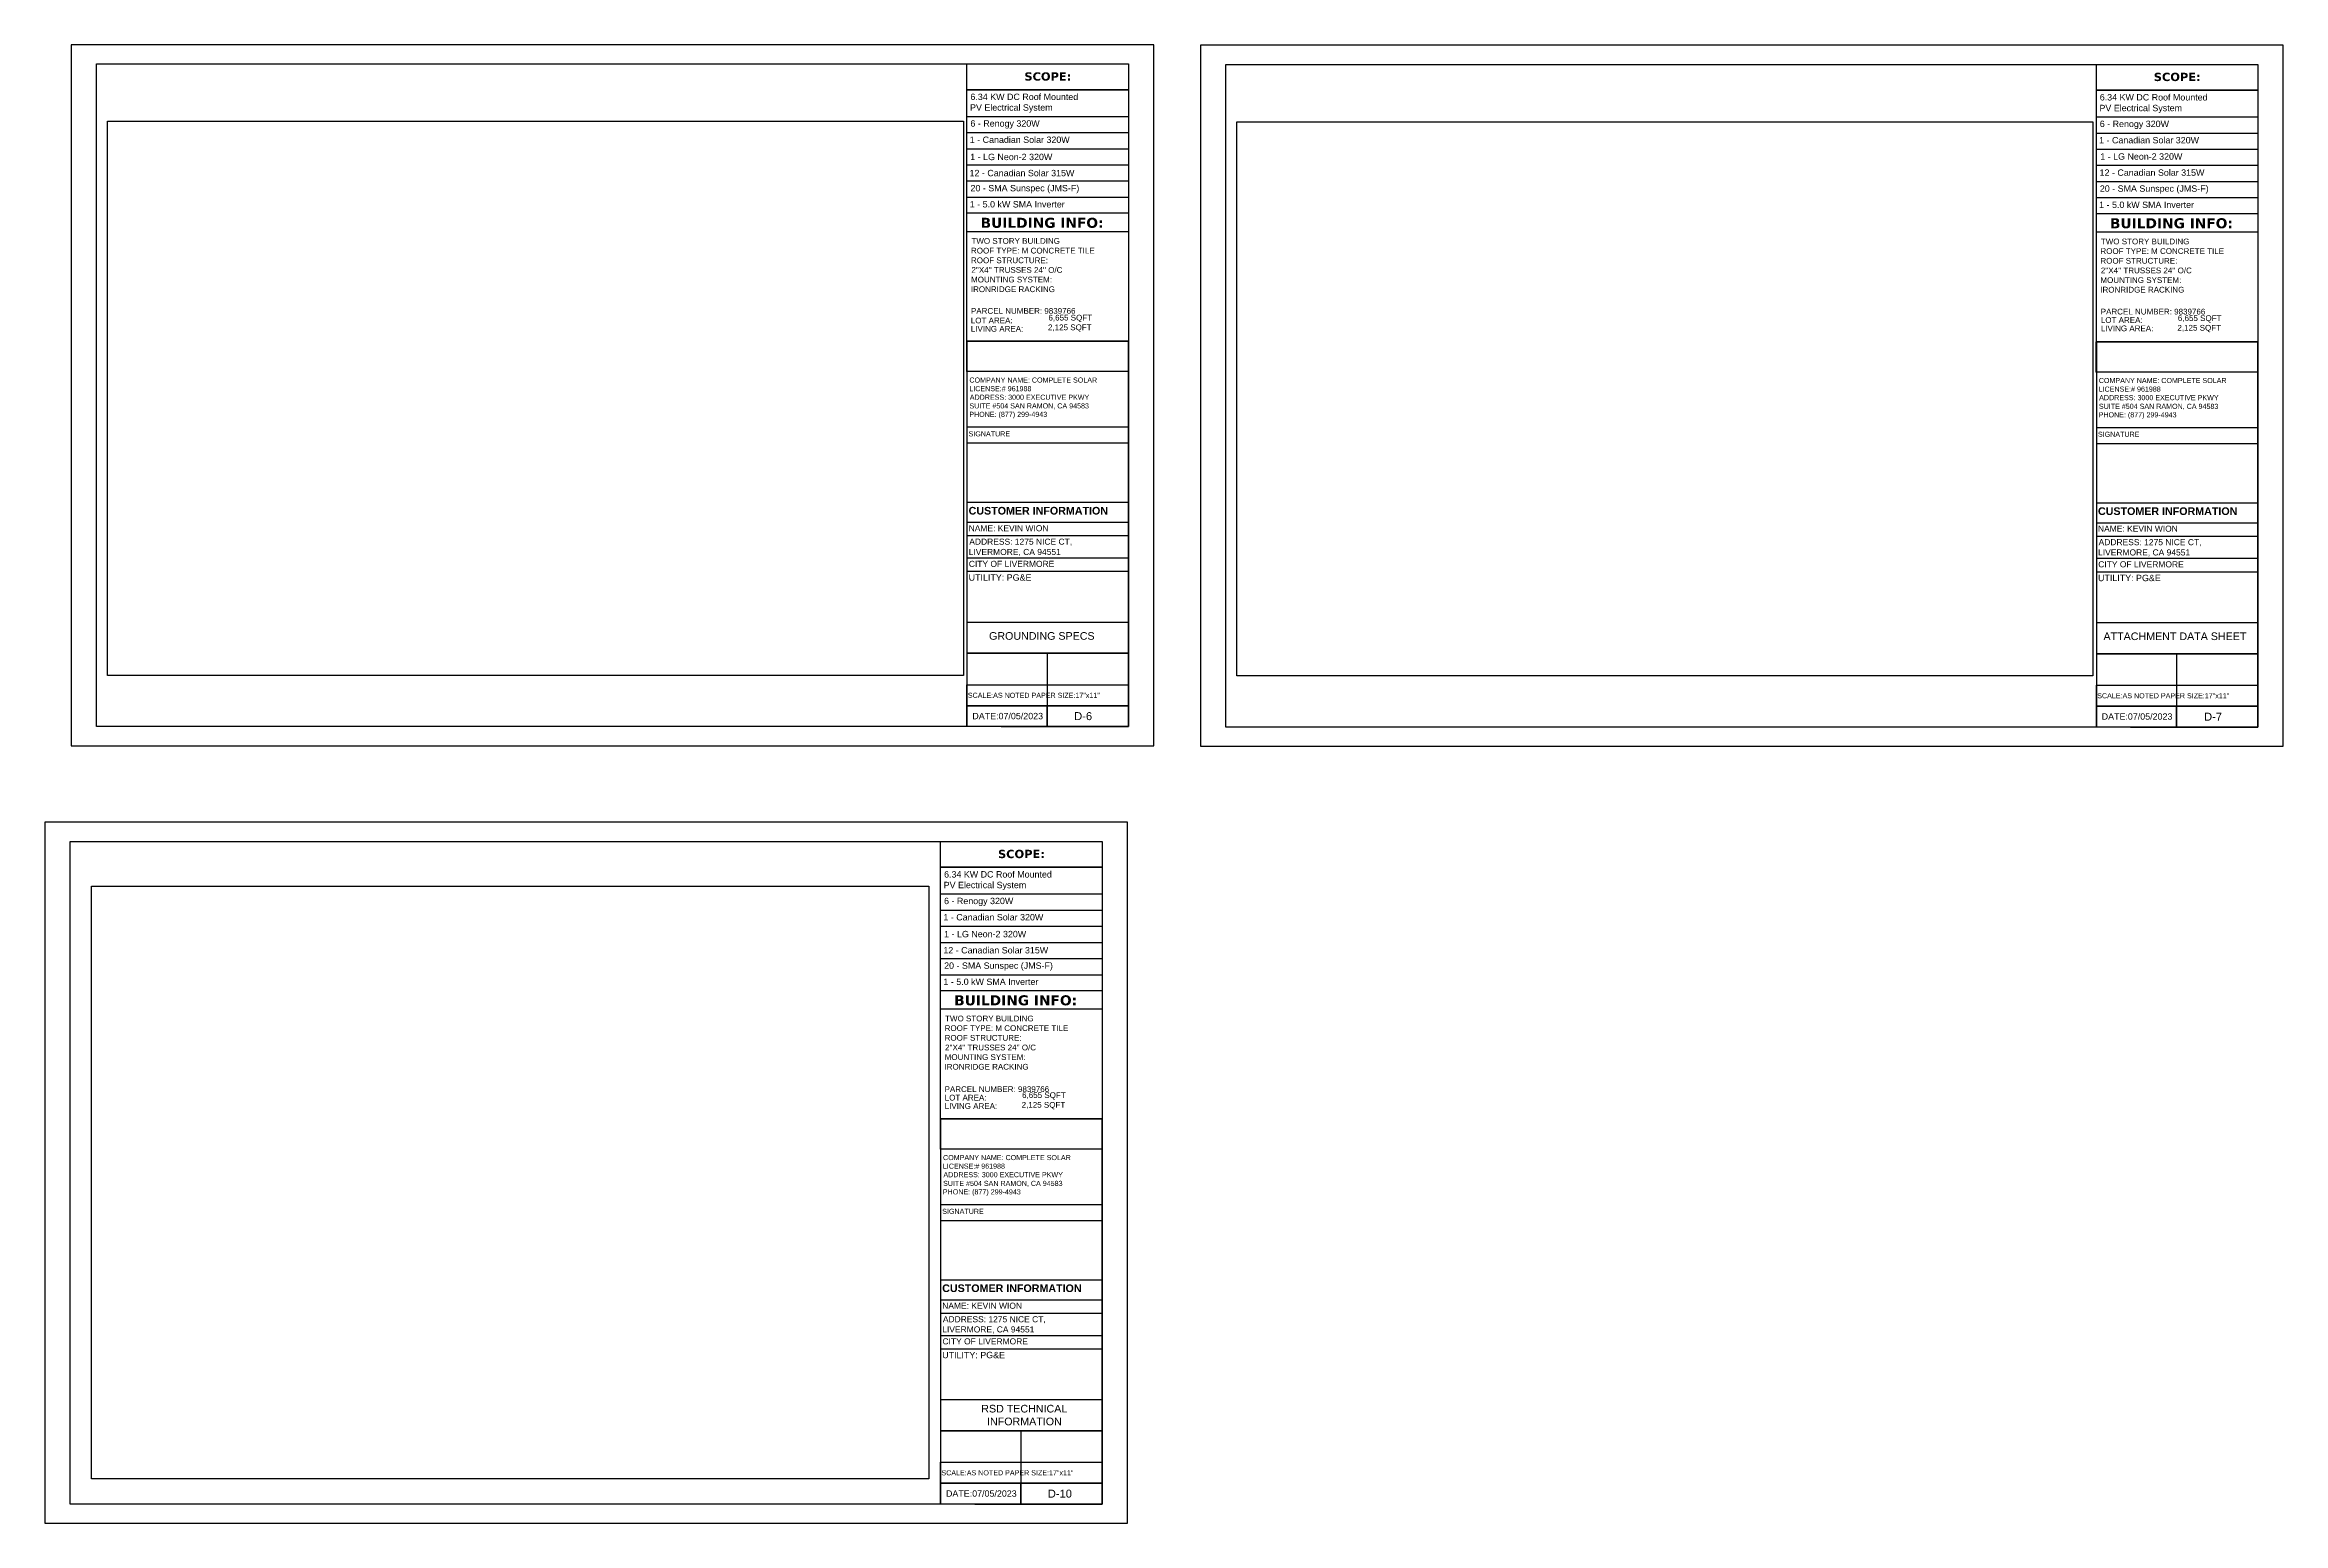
# Model space of a CAD drawing. Header units: inches. Extents: x 347 to 7477, y 1065 to 7514.
# Drawn here: x 347 to 3862, y 1065 to 3385 of the extents above; entities that cross this region are included whole.
import ezdxf

# ---------------------------------------------------------------- set-up
doc = ezdxf.new("R2010")
doc.units = ezdxf.units.IN
doc.header["$MEASUREMENT"] = 0
for name, color, linetype in [('PDF13_0', 7, 'Continuous'), ('PDF13_PDF_Geometry', 7, 'Continuous'), ('PDF13_Text', 7, 'Continuous'), ('PDF14_0', 7, 'Continuous'), ('PDF14_PDF_Geometry', 7, 'Continuous'), ('PDF14_Text', 7, 'Continuous'), ('PDF17_0', 7, 'Continuous'), ('PDF17_PDF_Geometry', 7, 'Continuous'), ('PDF17_Text', 7, 'Continuous'), ('PDF5_Text', 7, 'Continuous')]:
    doc.layers.add(name, color=color, linetype=linetype)
doc.styles.add('PDF Arial', font='arial.ttf')
doc.styles.add('PDF Arial Bold', font='arialbd.ttf')
doc.styles.add('PDF Verdana Bold', font='verdanab.ttf')
picture_1 = doc.add_image_def('image27.png', size_in_pixel=(45, 240))
picture_2 = doc.add_image_def('image28.png', size_in_pixel=(3192, 4933))
picture_3 = doc.add_image_def('image29.png', size_in_pixel=(45, 240))
picture_4 = doc.add_image_def('image30.png', size_in_pixel=(3413, 4826))
picture_5 = doc.add_image_def('image31.png', size_in_pixel=(45, 240))
picture_6 = doc.add_image_def('image32.png', size_in_pixel=(3192, 4933))

msp = doc.modelspace()

# ---------------------------------------------------------------- linework, layer by layer
at = {"layer": 'PDF13_0', "lineweight": 25}
for points in [[(388.5, 3384.7), (388.5, 2284.8), (2088.4, 2284.8), (2088.4, 3384.7)], [(2048.4, 3314.3), (1794.9, 3314.3)], [(2048.4, 3314.3), (2048.4, 3120.3), (1794.9, 3120.3), (1794.9, 3314.3)], [(445.7, 2395.2), (445.7, 3264.7), (1789.5, 3264.7), (1789.5, 2395.2)], [(1794.9, 2871.9), (1794.9, 2919.5), (2048.4, 2919.5), (2048.4, 2871.9)]]:
    msp.add_lwpolyline(points, close=True, dxfattribs=at)
for points in [[(1794.9, 2919.5), (1794.9, 3354.8)], [(1794.9, 3272.3), (2048.4, 3272.3)], [(1794.9, 3247), (2048.4, 3247)], [(1794.9, 3221.6), (2048.4, 3221.6)], [(1794.9, 3196.3), (2048.4, 3196.3)], [(1794.9, 3171), (2048.4, 3171)], [(1794.9, 3145.6), (2048.4, 3145.6)], [(1794.9, 3091.9), (2048.4, 3091.9)], [(1795, 2785), (2048.5, 2785)], [(1795, 2760), (2048.5, 2760)]]:
    msp.add_lwpolyline(points, dxfattribs=at)
at = {"layer": 'PDF13_PDF_Geometry', "lineweight": 25}
for points in [[(2048.4, 3354.8), (2048.4, 2314.8), (428.5, 2314.8), (428.5, 3354.8), (2048.4, 3354.8), (2048.4, 2314.8), (1794.9, 2314.8), (1794.9, 2347.6), (2048.4, 2347.6), (1794.9, 2347.6), (1794.9, 2380.6), (2048.4, 2380.6)], [(2048.4, 2836.9), (2048.4, 2380.6), (2048.4, 2347.6), (2048.4, 2314.8), (2048.4, 2919.5), (1794.9, 2919.5), (1794.9, 2314.8)], [(1794.9, 2666.9), (2048.4, 2666.9)], [(1794.9, 2635.6), (2048.4, 2635.6)], [(1794.9, 2614.5), (2048.4, 2614.5)], [(1794.9, 2579.6), (2048.5, 2579.6)], [(1794.9, 2558.5), (2048.5, 2558.5)], [(1794.9, 2478.9), (2048.5, 2478.9)], [(1798.5, 2429.8), (2048.4, 2429.8), (1794.9, 2429.8), (2048.4, 2429.8), (1920.8, 2429.8), (1920.8, 2380.6), (2048.4, 2380.6), (2048.4, 2429.8)], [(1920.8, 2380.6), (1920.8, 2347.6), (1920.8, 2314.8)]]:
    msp.add_lwpolyline(points, dxfattribs=at)
msp.add_lwpolyline([(2048.4, 2347.6), (2048.4, 2314.8), (1920.8, 2314.8), (1920.8, 2347.6)], close=True, dxfattribs=at)
at = {"layer": 'PDF13_PDF_Geometry', "color": 251, "lineweight": 25, "true_color": 0x525252}
msp.add_lwpolyline([(1848.5, 2314.8), (2048.4, 2314.8)], dxfattribs=at)
at = {"layer": 'PDF14_0', "lineweight": 25}
for points in [[(2161.7, 3384), (2161.7, 2284.1), (3861.5, 2284.1), (3861.5, 3384)], [(3821.6, 3313.5), (3568.1, 3313.5)], [(3821.6, 3313.5), (3821.6, 3119.5), (3568.1, 3119.5), (3568.1, 3313.5)], [(2218.9, 2394.4), (2218.9, 3263.9), (3562.6, 3263.9), (3562.6, 2394.4)], [(3568.1, 2871.1), (3568.1, 2918.7), (3821.6, 2918.7), (3821.6, 2871.1)]]:
    msp.add_lwpolyline(points, close=True, dxfattribs=at)
for points in [[(3568.1, 2918.7), (3568.1, 3354)], [(3568.1, 3271.6), (3821.6, 3271.6)], [(3568.1, 3246.2), (3821.6, 3246.2)], [(3568.1, 3220.9), (3821.6, 3220.9)], [(3568.1, 3195.6), (3821.6, 3195.6)], [(3568.1, 3170.2), (3821.6, 3170.2)], [(3568.1, 3144.9), (3821.6, 3144.9)], [(3568.1, 3091.2), (3821.6, 3091.2)], [(3568.2, 2784.2), (3821.7, 2784.2)], [(3568.2, 2759.3), (3821.7, 2759.3)]]:
    msp.add_lwpolyline(points, dxfattribs=at)
at = {"layer": 'PDF14_PDF_Geometry', "lineweight": 25}
for points in [[(3821.6, 3354), (3821.6, 2314.1), (2201.6, 2314.1), (2201.6, 3354), (3821.6, 3354), (3821.6, 2314.1), (3568.1, 2314.1), (3568.1, 2346.8), (3821.6, 2346.8), (3568.1, 2346.8), (3568.1, 2379.8), (3821.6, 2379.8)], [(3821.6, 2836.2), (3821.6, 2379.8), (3821.6, 2346.8), (3821.6, 2314.1), (3821.6, 2918.7), (3568.1, 2918.7), (3568.1, 2314.1)], [(3568.1, 2666.2), (3821.6, 2666.2)], [(3568.1, 2634.8), (3821.6, 2634.8)], [(3568.1, 2613.8), (3821.6, 2613.8)], [(3568.1, 2578.9), (3821.7, 2578.9)], [(3568.1, 2557.7), (3821.7, 2557.7)], [(3568.1, 2478.2), (3821.7, 2478.2)], [(3571.6, 2429), (3821.6, 2429), (3568.1, 2429), (3821.6, 2429), (3694, 2429), (3694, 2379.8), (3821.6, 2379.8), (3821.6, 2429)], [(3694, 2379.8), (3694, 2346.8), (3694, 2314.1)]]:
    msp.add_lwpolyline(points, dxfattribs=at)
msp.add_lwpolyline([(3821.6, 2346.8), (3821.6, 2314.1), (3694, 2314.1), (3694, 2346.8)], close=True, dxfattribs=at)
at = {"layer": 'PDF14_PDF_Geometry', "color": 251, "lineweight": 25, "true_color": 0x525252}
msp.add_lwpolyline([(3621.7, 2314.1), (3821.6, 2314.1)], dxfattribs=at)
at = {"layer": 'PDF17_0', "lineweight": 25}
for points in [[(347.1, 2164.6), (347.1, 1064.7), (2046.9, 1064.7), (2046.9, 2164.6)], [(2007, 2094.2), (1753.5, 2094.2)], [(2007, 2094.2), (2007, 1900.2), (1753.5, 1900.2), (1753.5, 2094.2)], [(420.4, 1134.6), (420.4, 2064.3), (1735, 2064.3), (1735, 1134.6)], [(1753.5, 1651.8), (1753.5, 1699.4), (2007, 1699.4), (2007, 1651.8)]]:
    msp.add_lwpolyline(points, close=True, dxfattribs=at)
for points in [[(1753.5, 1699.4), (1753.5, 2134.7)], [(1753.5, 2052.2), (2007, 2052.2)], [(1753.5, 2026.9), (2007, 2026.9)], [(1753.5, 2001.5), (2007, 2001.5)], [(1753.5, 1976.2), (2007, 1976.2)], [(1753.5, 1950.8), (2007, 1950.8)], [(1753.5, 1925.5), (2007, 1925.5)], [(1753.5, 1871.8), (2007, 1871.8)], [(1753.6, 1564.9), (2007.1, 1564.9)], [(1753.6, 1539.9), (2007.1, 1539.9)]]:
    msp.add_lwpolyline(points, dxfattribs=at)
at = {"layer": 'PDF17_PDF_Geometry', "lineweight": 25}
for points in [[(2007, 2134.7), (2007, 1094.7), (387, 1094.7), (387, 2134.7), (2007, 2134.7), (2007, 1094.7), (1753.5, 1094.7), (1753.5, 1127.5), (2007, 1127.5), (1753.5, 1127.5), (1753.5, 1160.4), (2007, 1160.4)], [(2007, 1616.8), (2007, 1160.4), (2007, 1127.5), (2007, 1094.7), (2007, 1699.4), (1753.5, 1699.4), (1753.5, 1094.7)], [(1753.5, 1446.8), (2007, 1446.8)], [(1753.5, 1415.5), (2007, 1415.5)], [(1753.5, 1394.4), (2007, 1394.4)], [(1753.5, 1359.5), (2007.1, 1359.5)], [(1753.5, 1338.4), (2007.1, 1338.4)], [(1753.5, 1258.8), (2007.1, 1258.8)], [(1757.1, 1209.7), (2007, 1209.7), (1753.5, 1209.7), (2007, 1209.7), (1879.4, 1209.7), (1879.4, 1160.4), (2007, 1160.4), (2007, 1209.7)], [(1879.4, 1160.4), (1879.4, 1127.5), (1879.4, 1094.7)]]:
    msp.add_lwpolyline(points, dxfattribs=at)
msp.add_lwpolyline([(2007, 1127.5), (2007, 1094.7), (1879.4, 1094.7), (1879.4, 1127.5)], close=True, dxfattribs=at)
at = {"layer": 'PDF17_PDF_Geometry', "color": 251, "lineweight": 25, "true_color": 0x525252}
msp.add_lwpolyline([(1807.1, 1094.7), (2007, 1094.7)], dxfattribs=at)

# ---------------------------------------------------------------- texts
at = {"layer": 'PDF13_Text', "attachment_point": 7}
for s, insert, char_height, style in [('SCOPE:', (1885.1, 3328.3), 13, 'PDF Verdana Bold'), ('6.34 KW DC Roof Mounted', (1800.4, 3297.9), 10, 'PDF Arial'), ('PV Electrical System', (1799.8, 3278.3), 10, 'PDF Arial'), ('1 - Canadian Solar 320W', (1799.4, 3230.6), 10, 'PDF Arial'), ('6 - Renogy 320W', (1800.4, 3253.3), 10, 'PDF Arial'), ('20 - SMA Sunspec (JMS-F)', (1800.5, 3151.8), 10, 'PDF Arial'), ('1 - 5.0 kW SMA Inverter', (1799.4, 3129.3), 10, 'PDF Arial'), ('BUILDING INFO:', (1816.4, 3097.2), 15.749, 'PDF Verdana Bold'), ('TWO STORY BUILDING', (1802, 3072.3), 9, 'PDF Arial'), ('ROOF TYPE: M CONCRETE TILE', (1801.3, 3057.1), 9, 'PDF Arial'), ('ROOF STRUCTURE:', (1801.3, 3041.9), 9, 'PDF Arial'), ("2''X4'' TRUSSES 24'' O/C", (1801.9, 3026.8), 9, 'PDF Arial'), ('IRONRIDGE RACKING', (1801.1, 2996.5), 9, 'PDF Arial'), ('MOUNTING SYSTEM:', (1801.4, 3011.7), 9, 'PDF Arial'), ('6,655 SQFT', (1922.9, 2949.6), 9, 'PDF Arial'), ('2,125 SQFT', (1922.2, 2934.4), 9, 'PDF Arial'), ('COMPANY NAME: COMPLETE SOLAR', (1798.8, 2854.5), 8, 'PDF Arial'), ('LICENSE:# 961988', (1798.6, 2841), 8, 'PDF Arial'), ('ADDRESS: 3000 EXECUTIVE PKWY', (1799.4, 2827.6), 8, 'PDF Arial'), ('SUITE #504 SAN RAMON, CA 94583', (1798.9, 2812.6), 8, 'PDF Arial'), ('SIGNATURE', (1797.5, 2770.1), 8, 'PDF Arial'), ('PHONE: (877) 299-4943', (1798.6, 2798.4), 8, 'PDF Arial'), ('CUSTOMER INFORMATION', (1797.6, 2647.4), 12, 'PDF Arial Bold'), ('ADDRESS: 1275 NICE CT,', (1798.6, 2598.5), 9.5, 'PDF Arial'), ('NAME: KEVIN WION', (1797.6, 2621.2), 9.5, 'PDF Arial'), ('CITY OF LIVERMORE', (1797.9, 2565.3), 9.5, 'PDF Arial'), ('LIVERMORE, CA 94551', (1797.7, 2582.4), 9.5, 'PDF Arial'), ('UTILITY: PG&E', (1797.6, 2543.6), 10, 'PDF Arial'), ('GROUNDING SPECS', (1829.6, 2450.9), 12, 'PDF Arial'), ('SCALE:AS NOTED PAPER SIZE:17"x11"', (1796.3, 2359.8), 8, 'PDF Arial'), ('DATE:07/05/2023', (1803.4, 2326.2), 10, 'PDF Arial'), ('D-6', (1963.3, 2324.8), 12.5, 'PDF Arial')]:
    msp.add_mtext(s, dxfattribs=dict(at, insert=insert, char_height=char_height, style=style))
at = {"layer": 'PDF14_Text', "attachment_point": 7}
for s, insert, char_height, style in [('SCOPE:', (3658.3, 3327.6), 13, 'PDF Verdana Bold'), ('6.34 KW DC Roof Mounted', (3573.5, 3297.2), 10, 'PDF Arial'), ('PV Electrical System', (3573, 3277.5), 10, 'PDF Arial'), ('1 - Canadian Solar 320W', (3572.5, 3229.9), 10, 'PDF Arial'), ('6 - Renogy 320W', (3573.5, 3252.6), 10, 'PDF Arial'), ('20 - SMA Sunspec (JMS-F)', (3573.6, 3151.1), 10, 'PDF Arial'), ('1 - 5.0 kW SMA Inverter', (3572.5, 3128.5), 10, 'PDF Arial'), ('BUILDING INFO:', (3589.5, 3096.5), 15.749, 'PDF Verdana Bold'), ('TWO STORY BUILDING', (3575.2, 3071.5), 9, 'PDF Arial'), ('ROOF TYPE: M CONCRETE TILE', (3574.5, 3056.4), 9, 'PDF Arial'), ('ROOF STRUCTURE:', (3574.5, 3041.2), 9, 'PDF Arial'), ("2''X4'' TRUSSES 24'' O/C", (3575.1, 3026), 9, 'PDF Arial'), ('IRONRIDGE RACKING', (3574.3, 2995.8), 9, 'PDF Arial'), ('MOUNTING SYSTEM:', (3574.5, 3010.9), 9, 'PDF Arial'), ('6,655 SQFT', (3696.1, 2948.8), 9, 'PDF Arial'), ('2,125 SQFT', (3695.4, 2933.7), 9, 'PDF Arial'), ('COMPANY NAME: COMPLETE SOLAR', (3572, 2853.8), 8, 'PDF Arial'), ('LICENSE:# 961988', (3571.7, 2840.3), 8, 'PDF Arial'), ('ADDRESS: 3000 EXECUTIVE PKWY', (3572.5, 2826.9), 8, 'PDF Arial'), ('SUITE #504 SAN RAMON, CA 94583', (3572.1, 2811.9), 8, 'PDF Arial'), ('SIGNATURE', (3570.6, 2769.4), 8, 'PDF Arial'), ('PHONE: (877) 299-4943', (3571.7, 2797.7), 8, 'PDF Arial'), ('CUSTOMER INFORMATION', (3570.7, 2646.7), 12, 'PDF Arial Bold'), ('NAME: KEVIN WION', (3570.7, 2620.5), 9.5, 'PDF Arial'), ('ADDRESS: 1275 NICE CT,', (3571.7, 2597.7), 9.5, 'PDF Arial'), ('CITY OF LIVERMORE', (3571.1, 2564.6), 9.5, 'PDF Arial'), ('LIVERMORE, CA 94551', (3570.8, 2581.6), 9.5, 'PDF Arial'), ('UTILITY: PG&E', (3570.7, 2542.9), 10, 'PDF Arial'), ('ATTACHMENT DATA SHEET', (3579.3, 2450.4), 12, 'PDF Arial'), ('SCALE:AS NOTED PAPER SIZE:17"x11"', (3569.5, 2359.1), 8, 'PDF Arial'), ('DATE:07/05/2023', (3576.5, 2325.5), 10, 'PDF Arial'), ('D-7', (3737.3, 2324.1), 12.5, 'PDF Arial')]:
    msp.add_mtext(s, dxfattribs=dict(at, insert=insert, char_height=char_height, style=style))
at = {"layer": 'PDF17_Text', "attachment_point": 7}
for s, insert, char_height, style in [('SCOPE:', (1843.7, 2108.2), 13, 'PDF Verdana Bold'), ('6.34 KW DC Roof Mounted', (1759, 2077.8), 10, 'PDF Arial'), ('PV Electrical System', (1758.4, 2058.2), 10, 'PDF Arial'), ('6 - Renogy 320W', (1759, 2033.2), 10, 'PDF Arial'), ('1 - Canadian Solar 320W', (1758, 2010.5), 10, 'PDF Arial'), ('20 - SMA Sunspec (JMS-F)', (1759.1, 1931.7), 10, 'PDF Arial'), ('1 - 5.0 kW SMA Inverter', (1758, 1909.2), 10, 'PDF Arial'), ('BUILDING INFO:', (1774.9, 1877.1), 15.749, 'PDF Verdana Bold'), ('TWO STORY BUILDING', (1760.6, 1852.1), 9, 'PDF Arial'), ('ROOF TYPE: M CONCRETE TILE', (1759.9, 1837), 9, 'PDF Arial'), ('ROOF STRUCTURE:', (1759.9, 1821.8), 9, 'PDF Arial'), ('MOUNTING SYSTEM:', (1760, 1791.6), 9, 'PDF Arial'), ("2''X4'' TRUSSES 24'' O/C", (1760.5, 1806.6), 9, 'PDF Arial'), ('IRONRIDGE RACKING', (1759.7, 1776.4), 9, 'PDF Arial'), ('2,125 SQFT', (1880.8, 1714.3), 9, 'PDF Arial'), ('6,655 SQFT', (1881.5, 1729.5), 9, 'PDF Arial'), ('COMPANY NAME: COMPLETE SOLAR', (1757.4, 1634.4), 8, 'PDF Arial'), ('LICENSE:# 961988', (1757.1, 1620.9), 8, 'PDF Arial'), ('ADDRESS: 3000 EXECUTIVE PKWY', (1758, 1607.5), 8, 'PDF Arial'), ('SUITE #504 SAN RAMON, CA 94583', (1757.5, 1592.5), 8, 'PDF Arial'), ('PHONE: (877) 299-4943', (1757.1, 1578.3), 8, 'PDF Arial'), ('SIGNATURE', (1756.1, 1550), 8, 'PDF Arial'), ('CUSTOMER INFORMATION', (1756.1, 1427.3), 12, 'PDF Arial Bold'), ('NAME: KEVIN WION', (1756.1, 1401.1), 9.5, 'PDF Arial'), ('ADDRESS: 1275 NICE CT,', (1757.1, 1378.3), 9.5, 'PDF Arial'), ('LIVERMORE, CA 94551', (1756.2, 1362.3), 9.5, 'PDF Arial'), ('CITY OF LIVERMORE', (1756.5, 1345.2), 9.5, 'PDF Arial'), ('UTILITY: PG&E', (1756.1, 1323.5), 10, 'PDF Arial'), ('RSD TECHNICAL', (1817.4, 1238.3), 12, 'PDF Arial'), ('INFORMATION', (1826.5, 1218.2), 12, 'PDF Arial'), ('SCALE:AS NOTED PAPER SIZE:17"x11"', (1754.9, 1139.7), 8, 'PDF Arial'), ('DATE:07/05/2023', (1762, 1106.1), 10, 'PDF Arial'), ('D-10', (1921.9, 1104.7), 12.5, 'PDF Arial')]:
    msp.add_mtext(s, dxfattribs=dict(at, insert=insert, char_height=char_height, style=style))
at = {"layer": 'PDF5_Text', "attachment_point": 7, "style": 'PDF Arial'}
for s, insert, char_height in [('1 - LG Neon-2 320W', (1800.1, 3203.6), 10), ('1 - LG Neon-2 320W', (3574.3, 3204.3), 10), ('12 - Canadian Solar 315W', (1799, 3178.3), 10), ('12 - Canadian Solar 315W', (3573.2, 3179), 10), ('LOT AREA:', (1801, 2947.5), 9), ('PARCEL NUMBER: 9839766', (1801.2, 2962.5), 9), ('PARCEL NUMBER: 9839766', (3575, 2961.4), 9), ('LOT AREA:', (3575.2, 2948.2), 9), ('LIVING AREA:', (1801, 2934.4), 9), ('LIVING AREA:', (3575.2, 2935.1), 9), ('12 - Canadian Solar 315W', (1757.9, 1958.7), 10), ('1 - LG Neon-2 320W', (1759.1, 1984.1), 10), ('PARCEL NUMBER: 9839766', (1759.8, 1741.2), 9), ('LOT AREA:', (1760, 1727.9), 9), ('LIVING AREA:', (1760, 1714.8), 9)]:
    msp.add_mtext(s, dxfattribs=dict(at, insert=insert, char_height=char_height))

# ---------------------------------------------------------------- pictures from other files: only their frames are drawn
at = {"layer": 'PDF13_0', "color": 7, "lineweight": 0}
image = msp.add_image(picture_6, insert=(1789.5, 2395.2), size_in_units=(869.6, 1343.9), rotation=90, dxfattribs=at)
image.dxf.flags = 15
image = msp.add_image(picture_5, insert=(2048.4, 2871.9), size_in_units=(47.5, 254.3), rotation=90, dxfattribs=at)
image.dxf.flags = 15
at = {"layer": 'PDF14_0', "color": 7, "lineweight": 0}
image = msp.add_image(picture_2, insert=(3562.6, 2394.4), size_in_units=(869.6, 1343.9), rotation=90, dxfattribs=at)
image.dxf.flags = 15
image = msp.add_image(picture_1, insert=(3821.6, 2871.1), size_in_units=(47.5, 254.3), rotation=90, dxfattribs=at)
image.dxf.flags = 15
at = {"layer": 'PDF17_0', "color": 7, "lineweight": 0}
image = msp.add_image(picture_4, insert=(1735, 1134.6), size_in_units=(929.8, 1314.7), rotation=90, dxfattribs=at)
image.dxf.flags = 15
image = msp.add_image(picture_3, insert=(2007, 1651.8), size_in_units=(47.5, 254.3), rotation=90, dxfattribs=at)
image.dxf.flags = 15

doc.saveas('drawing.dxf')
